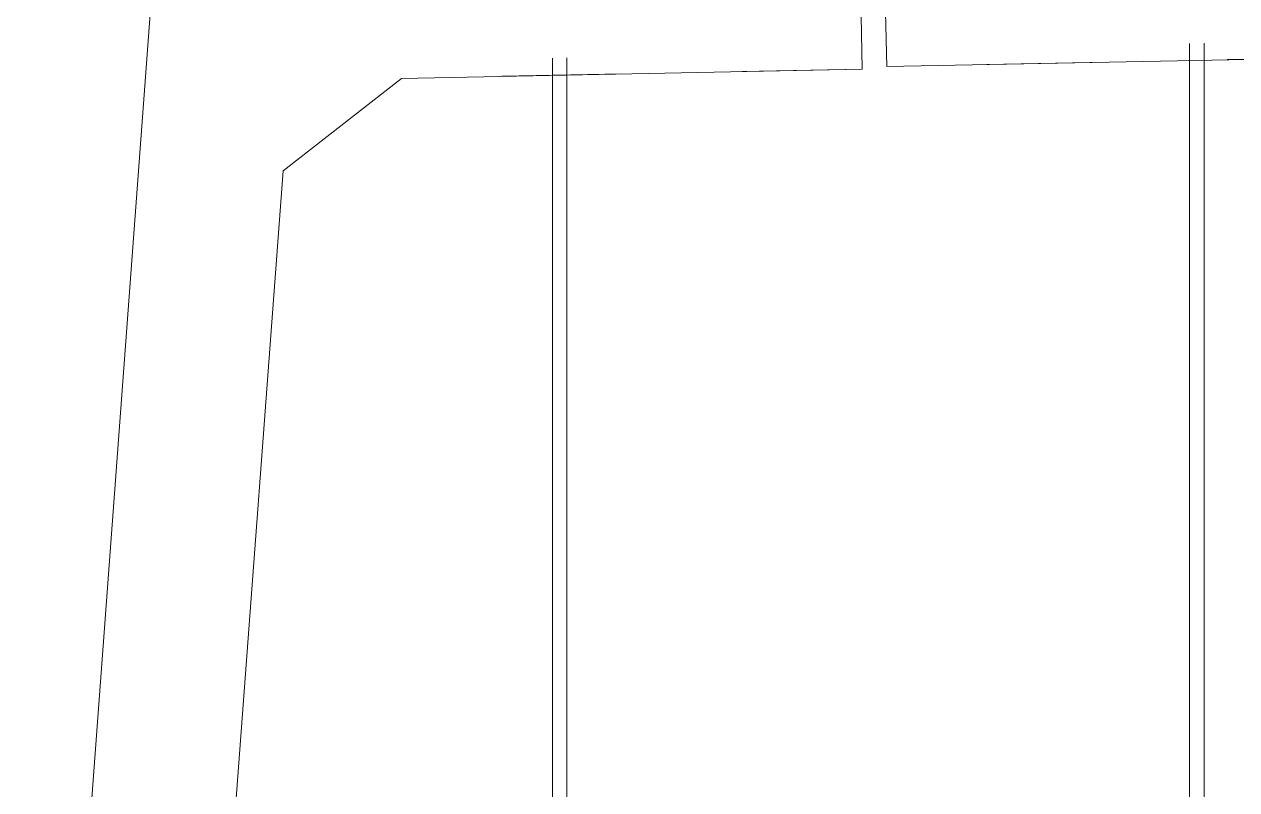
# Model space of a CAD drawing. Header units: metres. Extents: x -1215.1 to -1160.7, y 0 to 26.6.
# Drawn here: x -1203.228 to -1202.219, y 20.999 to 21.636 of the extents above; entities that cross this region are included whole.
import ezdxf

# ---------------------------------------------------------------- set-up
doc = ezdxf.new("R2010")
doc.units = ezdxf.units.M
doc.linetypes.add('JacobsDash', pattern=[0.0045, 0.003, -0.0015])
for name, color, linetype, lineweight in [('A-DETL', 7, 'Continuous', 13), ('S-BEAM', 7, 'Continuous', 50), ('S-BEAM-HDLN', 7, 'JacobsDash', 18)]:
    doc.layers.add(name, color=color, linetype=linetype, lineweight=lineweight)

# ---------------------------------------------------------------- blocks, each defined once
blk = doc.blocks.new('06_SFR_GCT_Girder_SuperT_BR08Edge_CS - Super T - 1815-6267993-DRG-2873122 - SECTION 1')
at = {"layer": 'S-BEAM', "lineweight": 18}
for p, q in [((-1202.5119, 21.6906), (-1202.5101, 21.6007)), ((-1202.5101, 21.6007), (-1202.1265, 21.6083))]:
    blk.add_line(p, q, dxfattribs=at)
at = {"layer": 'S-BEAM-HDLN'}
blk.add_line((-1202.1268, 21.6084), (-1202.5101, 21.6007), dxfattribs=at)
blk = doc.blocks.new('06_SFR_GCT_Girder_SuperT_BR08Edge_CS - Super T - 1815-6267463-DRG-2873122 - SECTION 1')
at = {"layer": 'S-BEAM', "lineweight": 18}
for p, q in [((-1202.5304, 21.5985), (-1202.5322, 21.6885)), ((-1203.1225, 21.6517), (-1203.2279, 20.2389)), ((-1202.914, 21.5908), (-1202.5304, 21.5985)), ((-1203.0125, 21.5139), (-1202.914, 21.5908)), ((-1203.1348, 19.874), (-1203.0125, 21.5139))]:
    blk.add_line(p, q, dxfattribs=at)
at = {"layer": 'S-BEAM-HDLN'}
blk.add_line((-1202.5305, 21.5986), (-1202.9137, 21.5909), dxfattribs=at)

msp = doc.modelspace()

# ---------------------------------------------------------------- linework, layer by layer
at = {"layer": 'A-DETL', "lineweight": 18}
for p, q in [((-1202.258, 20.8453), (-1202.258, 21.6198)), ((-1202.246, 20.7174), (-1202.246, 21.6201)), ((-1202.7883, 20.8455), (-1202.7883, 21.6076)), ((-1202.7763, 20.7777), (-1202.7763, 21.6078))]:
    msp.add_line(p, q, dxfattribs=at)

# ---------------------------------------------------------------- block references
at = {"layer": 'S-BEAM-HDLN'}
for name in ['06_SFR_GCT_Girder_SuperT_BR08Edge_CS - Super T - 1815-6267993-DRG-2873122 - SECTION 1', '06_SFR_GCT_Girder_SuperT_BR08Edge_CS - Super T - 1815-6267463-DRG-2873122 - SECTION 1']:
    msp.add_blockref(name, (0, 0), dxfattribs=at)

doc.saveas('drawing.dxf')
